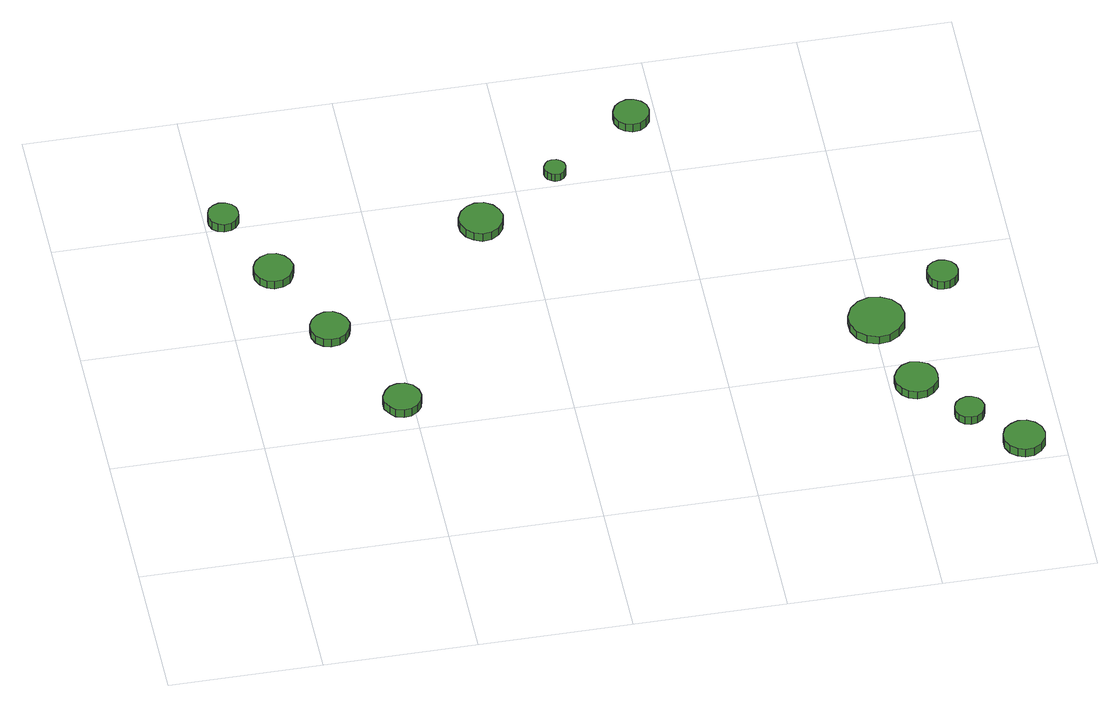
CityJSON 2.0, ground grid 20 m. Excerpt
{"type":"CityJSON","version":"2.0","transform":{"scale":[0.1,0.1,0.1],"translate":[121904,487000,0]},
"CityObjects":{
"tree1":{"type":"SolitaryVegetationObject","attributes":{"function":"something"},"geometry":[{"type":"MultiSurface","lod":"1","boundaries":[[[0,1,2,3,4,5,6,7,8,9,10,11,12,13,14]],[[15,16,17,18,19,20,21,22,23,24,25,26,27,28,29]],[[0,29,28,1]],[[1,28,27,2]],[[2,27,26,3]],[[3,26,25,4]],[[4,25,24,5]],[[5,24,23,6]],[[6,23,22,7]],[[7,22,21,8]],[[8,21,20,9]],[[9,20,19,10]],[[10,19,18,11]],[[11,18,17,12]],[[12,17,16,13]],[[13,16,15,14]],[[14,15,29,0]]]}]},
"tree2":{"type":"SolitaryVegetationObject","attributes":{"function":"something"},"geometry":[{"type":"MultiSurface","lod":"1","boundaries":[[[30,31,32,33,34,35,36,37,38,39,40,41,42,43,44]],[[45,46,47,48,49,50,51,52,53,54,55,56,57,58,59]],[[30,59,58,31]],[[31,58,57,32]],[[32,57,56,33]],[[33,56,55,34]],[[34,55,54,35]],[[35,54,53,36]],[[36,53,52,37]],[[37,52,51,38]],[[38,51,50,39]],[[39,50,49,40]],[[40,49,48,41]],[[41,48,47,42]],[[42,47,46,43]],[[43,46,45,44]],[[44,45,59,30]]]}]},
"tree3":{"type":"SolitaryVegetationObject","attributes":{"function":"something"},"geometry":[{"type":"MultiSurface","lod":"1","boundaries":[[[60,61,62,63,64,65,66,67,68,69,70,71,72,73,74]],[[75,76,77,78,79,80,81,82,83,84,85,86,87,88,89]],[[60,89,88,61]],[[61,88,87,62]],[[62,87,86,63]],[[63,86,85,64]],[[64,85,84,65]],[[65,84,83,66]],[[66,83,82,67]],[[67,82,81,68]],[[68,81,80,69]],[[69,80,79,70]],[[70,79,78,71]],[[71,78,77,72]],[[72,77,76,73]],[[73,76,75,74]],[[74,75,89,60]]]}]},
"tree4":{"type":"SolitaryVegetationObject","attributes":{"function":"something"},"geometry":[{"type":"MultiSurface","lod":"1","boundaries":[[[90,91,92,93,94,95,96,97,98,99,100,101,102,103,104]],[[105,106,107,108,109,110,111,112,113,114,115,116,117,118,119]],[[90,119,118,91]],[[91,118,117,92]],[[92,117,116,93]],[[93,116,115,94]],[[94,115,114,95]],[[95,114,113,96]],[[96,113,112,97]],[[97,112,111,98]],[[98,111,110,99]],[[99,110,109,100]],[[100,109,108,101]],[[101,108,107,102]],[[102,107,106,103]],[[103,106,105,104]],[[104,105,119,90]]]}]},
"tree5":{"type":"SolitaryVegetationObject","attributes":{"function":"something"},"geometry":[{"type":"MultiSurface","lod":"1","boundaries":[[[120,121,122,123,124,125,126,127,128,129,130,131,132,133,134]],[[135,136,137,138,139,140,141,142,143,144,145,146,147,148,149]],[[120,149,148,121]],[[121,148,147,122]],[[122,147,146,123]],[[123,146,145,124]],[[124,145,144,125]],[[125,144,143,126]],[[126,143,142,127]],[[127,142,141,128]],[[128,141,140,129]],[[129,140,139,130]],[[130,139,138,131]],[[131,138,137,132]],[[132,137,136,133]],[[133,136,135,134]],[[134,135,149,120]]]}]},
"tree6":{"type":"SolitaryVegetationObject","attributes":{"function":"something"},"geometry":[{"type":"MultiSurface","lod":"1","boundaries":[[[150,151,152,153,154,155,156,157,158,159,160,161,162,163,164]],[[165,166,167,168,169,170,171,172,173,174,175,176,177,178,179]],[[150,179,178,151]],[[151,178,177,152]],[[152,177,176,153]],[[153,176,175,154]],[[154,175,174,155]],[[155,174,173,156]],[[156,173,172,157]],[[157,172,171,158]],[[158,171,170,159]],[[159,170,169,160]],[[160,169,168,161]],[[161,168,167,162]],[[162,167,166,163]],[[163,166,165,164]],[[164,165,179,150]]]}]},
"tree7":{"type":"SolitaryVegetationObject","attributes":{"function":"something"},"geometry":[{"type":"MultiSurface","lod":"1","boundaries":[[[180,181,182,183,184,185,186,187,188,189,190,191,192,193,194]],[[195,196,197,198,199,200,201,202,203,204,205,206,207,208,209]],[[180,209,208,181]],[[181,208,207,182]],[[182,207,206,183]],[[183,206,205,184]],[[184,205,204,185]],[[185,204,203,186]],[[186,203,202,187]],[[187,202,201,188]],[[188,201,200,189]],[[189,200,199,190]],[[190,199,198,191]],[[191,198,197,192]],[[192,197,196,193]],[[193,196,195,194]],[[194,195,209,180]]]}]},
"tree8":{"type":"SolitaryVegetationObject","attributes":{"function":"something"},"geometry":[{"type":"MultiSurface","lod":"1","boundaries":[[[210,211,212,213,214,215,216,217,218,219,220,221,222,223,224]],[[225,226,227,228,229,230,231,232,233,234,235,236,237,238,239]],[[210,239,238,211]],[[211,238,237,212]],[[212,237,236,213]],[[213,236,235,214]],[[214,235,234,215]],[[215,234,233,216]],[[216,233,232,217]],[[217,232,231,218]],[[218,231,230,219]],[[219,230,229,220]],[[220,229,228,221]],[[221,228,227,222]],[[222,227,226,223]],[[223,226,225,224]],[[224,225,239,210]]]}]},
"tree9":{"type":"SolitaryVegetationObject","attributes":{"function":"something"},"geometry":[{"type":"MultiSurface","lod":"1","boundaries":[[[240,241,242,243,244,245,246,247,248,249,250,251,252,253,254]],[[255,256,257,258,259,260,261,262,263,264,265,266,267,268,269]],[[240,269,268,241]],[[241,268,267,242]],[[242,267,266,243]],[[243,266,265,244]],[[244,265,264,245]],[[245,264,263,246]],[[246,263,262,247]],[[247,262,261,248]],[[248,261,260,249]],[[249,260,259,250]],[[250,259,258,251]],[[251,258,257,252]],[[252,257,256,253]],[[253,256,255,254]],[[254,255,269,240]]]}]},
"tree10":{"type":"SolitaryVegetationObject","attributes":{"function":"something"},"geometry":[{"type":"MultiSurface","lod":"1","boundaries":[[[270,271,272,273,274,275,276,277,278,279,280,281,282,283,284]],[[285,286,287,288,289,290,291,292,293,294,295,296,297,298,299]],[[270,299,298,271]],[[271,298,297,272]],[[272,297,296,273]],[[273,296,295,274]],[[274,295,294,275]],[[275,294,293,276]],[[276,293,292,277]],[[277,292,291,278]],[[278,291,290,279]],[[279,290,289,280]],[[280,289,288,281]],[[281,288,287,282]],[[282,287,286,283]],[[283,286,285,284]],[[284,285,299,270]]]}]},
"tree11":{"type":"SolitaryVegetationObject","attributes":{"function":"something"},"geometry":[{"type":"MultiSurface","lod":"1","boundaries":[[[300,301,302,303,304,305,306,307,308,309,310,311,312,313,314]],[[315,316,317,318,319,320,321,322,323,324,325,326,327,328,329]],[[300,329,328,301]],[[301,328,327,302]],[[302,327,326,303]],[[303,326,325,304]],[[304,325,324,305]],[[305,324,323,306]],[[306,323,322,307]],[[307,322,321,308]],[[308,321,320,309]],[[309,320,319,310]],[[310,319,318,311]],[[311,318,317,312]],[[312,317,316,313]],[[313,316,315,314]],[[314,315,329,300]]]}]},
"tree12":{"type":"SolitaryVegetationObject","attributes":{"function":"something"},"geometry":[{"type":"MultiSurface","lod":"1","boundaries":[[[330,331,332,333,334,335,336,337,338,339,340,341,342,343,344]],[[345,346,347,348,349,350,351,352,353,354,355,356,357,358,359]],[[330,359,358,331]],[[331,358,357,332]],[[332,357,356,333]],[[333,356,355,334]],[[334,355,354,335]],[[335,354,353,336]],[[336,353,352,337]],[[337,352,351,338]],[[338,351,350,339]],[[339,350,349,340]],[[340,349,348,341]],[[341,348,347,342]],[[342,347,346,343]],[[343,346,345,344]],[[344,345,359,330]]]}]}
},
"vertices":[
[43,610,20],[42,618,20],[37,625,20],[30,629,20],[21,630,20],[13,627,20],[7,622,20],[4,614,20],[4,606,20],[7,598,20],[13,593,20],[21,590,20],[30,591,20],[37,595,20],[42,602,20],[42,602,7],[37,595,7],[30,591,7],[21,590,7],[13,593,7],[7,598,7],[4,606,7],[4,614,7],[7,622,7],[13,627,7],[21,630,7],[30,629,7],[37,625,7],[42,618,7],[43,610,7],
[95,506,16],[92,517,16],[86,525,16],[77,531,16],[66,532,16],[56,528,16],[48,521,16],[44,512,16],[44,501,16],[48,491,16],[56,484,16],[66,481,16],[77,482,16],[86,487,16],[92,496,16],[92,496,3],[86,487,3],[77,482,3],[66,481,3],[56,484,3],[48,491,3],[44,501,3],[44,512,3],[48,521,3],[56,528,3],[66,532,3],[77,531,3],[86,525,3],[92,517,3],[95,506,3],
[146,390,15],[143,401,15],[137,409,15],[128,415,15],[117,416,15],[107,412,15],[99,405,15],[95,396,15],[95,385,15],[99,375,15],[107,368,15],[117,365,15],[128,366,15],[137,371,15],[143,380,15],[143,380,2],[137,371,2],[128,366,2],[117,365,2],[107,368,2],[99,375,2],[95,385,2],[95,396,2],[99,405,2],[107,412,2],[117,416,2],[128,415,2],[137,409,2],[143,401,2],[146,390,2],
[211,246,15],[209,256,15],[203,265,15],[194,270,15],[184,271,15],[174,268,15],[167,261,15],[162,251,15],[162,241,15],[167,232,15],[174,225,15],[184,222,15],[194,223,15],[203,228,15],[209,236,15],[209,236,2],[203,228,2],[194,223,2],[184,222,2],[174,225,2],[167,232,2],[162,241,2],[162,251,2],[167,261,2],[174,268,2],[184,271,2],[194,270,2],[203,265,2],[209,256,2],[211,246,2],
[373,545,17],[370,556,17],[363,566,17],[353,572,17],[341,573,17],[330,569,17],[321,561,17],[316,550,17],[316,539,17],[321,528,17],[330,520,17],[341,516,17],[353,517,17],[363,523,17],[370,533,17],[370,533,4],[363,523,4],[353,517,4],[341,516,4],[330,520,4],[321,528,4],[316,539,4],[316,550,4],[321,561,4],[330,569,4],[341,573,4],[353,572,4],[363,566,4],[370,556,4],[373,545,4],
[468,621,15],[467,626,15],[463,631,15],[458,634,15],[452,634,15],[447,633,15],[443,629,15],[440,623,15],[440,618,15],[443,612,15],[447,609,15],[452,607,15],[458,607,15],[463,610,15],[467,615,15],[467,615,3],[463,610,3],[458,607,3],[452,607,3],[447,609,3],[443,612,3],[440,618,3],[440,623,3],[443,629,3],[447,633,3],[452,634,3],[458,634,3],[463,631,3],[467,626,3],[468,621,3],
[591,701,15],[589,711,15],[583,718,15],[575,723,15],[565,724,15],[556,721,15],[549,715,15],[545,706,15],[545,696,15],[549,687,15],[556,681,15],[565,678,15],[575,679,15],[583,684,15],[589,692,15],[589,692,2],[583,684,2],[575,679,2],[565,678,2],[556,681,2],[549,687,2],[545,696,2],[545,706,2],[549,715,2],[556,721,2],[565,724,2],[575,723,2],[583,718,2],[589,711,2],[591,701,2],
[862,162,14],[860,173,14],[853,183,14],[843,188,14],[831,190,14],[820,186,14],[812,178,14],[807,168,14],[807,156,14],[812,145,14],[820,138,14],[831,134,14],[843,135,14],[853,141,14],[860,150,14],[860,150,2],[853,141,2],[843,135,2],[831,134,2],[820,138,2],[812,145,2],[807,156,2],[807,168,2],[812,178,2],[820,186,2],[831,190,2],[843,188,2],[853,183,2],[860,173,2],[862,162,2],
[841,278,15],[838,293,15],[829,305,15],[816,312,15],[801,314,15],[786,309,15],[775,299,15],[769,285,15],[769,270,15],[775,256,15],[786,246,15],[801,241,15],[816,243,15],[829,251,15],[838,263,15],[838,263,2],[829,251,2],[816,243,2],[801,241,2],[786,246,2],[775,256,2],[769,270,2],[769,285,2],[775,299,2],[786,309,2],[801,314,2],[816,312,2],[829,305,2],[838,293,2],[841,278,2],
[910,96,14],[908,104,14],[904,110,14],[897,114,14],[889,115,14],[881,112,14],[875,107,14],[872,100,14],[872,92,14],[875,85,14],[881,79,14],[889,77,14],[897,78,14],[904,82,14],[908,88,14],[908,88,1],[904,82,1],[897,78,1],[889,77,1],[881,79,1],[875,85,1],[872,92,1],[872,100,1],[875,107,1],[881,112,1],[889,115,1],[897,114,1],[904,110,1],[908,104,1],[910,96,1],
[976,32,15],[974,43,15],[967,52,15],[957,58,15],[946,59,15],[936,55,15],[927,48,15],[923,38,15],[923,26,15],[927,16,15],[936,9,15],[946,5,15],[957,6,15],[967,12,15],[974,21,15],[974,21,2],[967,12,2],[957,6,2],[946,5,2],[936,9,2],[927,16,2],[923,26,2],[923,38,2],[927,48,2],[936,55,2],[946,59,2],[957,58,2],[967,52,2],[974,43,2],[976,32,2],
[923,345,14],[921,353,14],[916,360,14],[909,364,14],[901,365,14],[893,363,14],[886,357,14],[883,349,14],[883,341,14],[886,333,14],[893,327,14],[901,325,14],[909,326,14],[916,330,14],[921,337,14],[921,337,1],[916,330,1],[909,326,1],[901,325,1],[893,327,1],[886,333,1],[883,341,1],[883,349,1],[886,357,1],[893,363,1],[901,365,1],[909,364,1],[916,360,1],[921,353,1],[923,345,1]
]}
